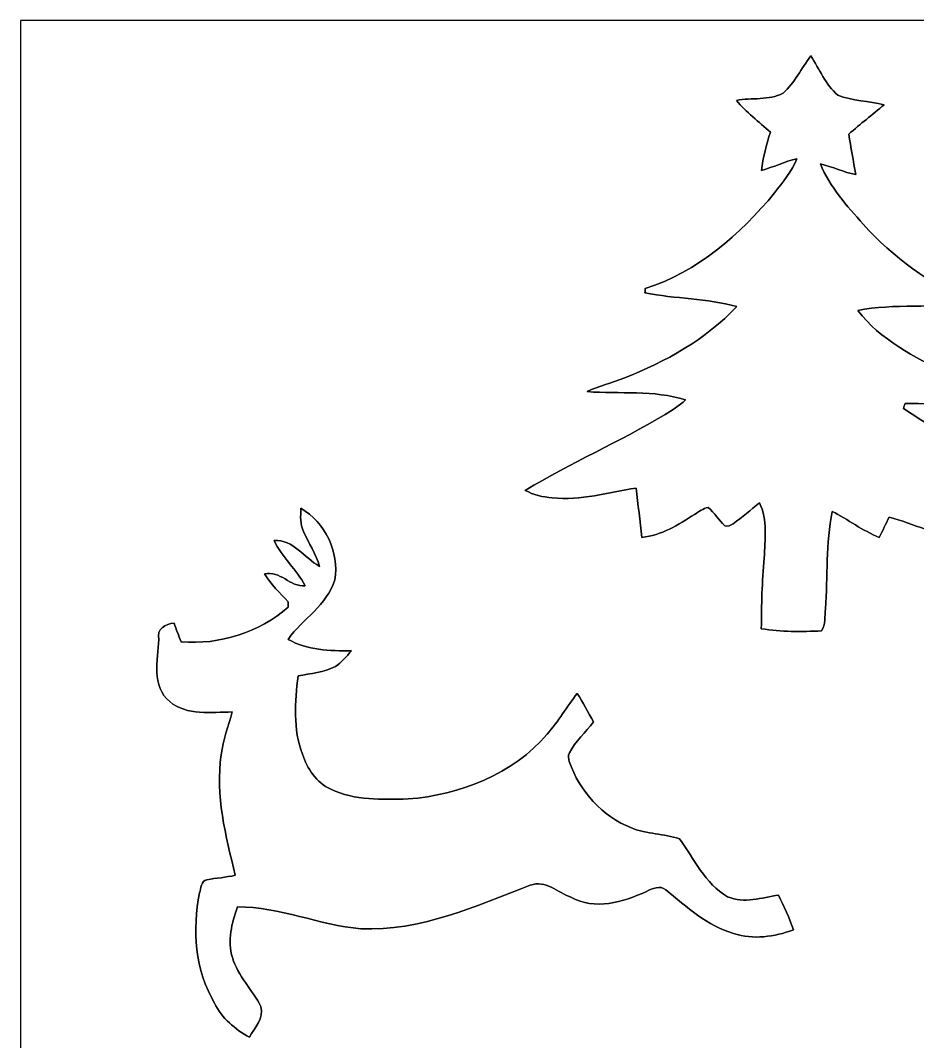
# Model space of a CAD drawing. Header units: centimetres. Extents: x -16.8 to 16.8, y -16.7 to 16.7.
# Drawn here: x -16.77 to 1.67, y -4.33 to 16.67 of the extents above; entities that cross this region are included whole.
import ezdxf

# ---------------------------------------------------------------- set-up
doc = ezdxf.new("R2010")
doc.units = ezdxf.units.CM
doc.header["$MEASUREMENT"] = 0
doc.layers.add('Layer 1', color=7, linetype='Continuous')

msp = doc.modelspace()

# ---------------------------------------------------------------- linework, layer by layer
at = {"layer": 'Layer 1', "color": 7}
for points, knots in [([(-16.77458, 16.66875), (-16.77458, 16.66875), (16.77458, 16.66875), (16.77458, 16.66875), (16.77458, 16.66875), (16.77458, 16.66875), (16.77458, -16.66875), (16.77458, -16.66875), (16.77458, -16.66875), (16.77458, -16.66875), (-16.77458, -16.66875), (-16.77458, -16.66875), (-16.77458, -16.66875), (-16.77458, -16.66875), (-16.77458, 16.66875), (-16.77458, 16.66875), (-16.77458, 16.66875), (-16.77458, 16.66875), (-16.77458, 16.66875), (-16.77458, 16.66875)], [0, 0, 0, 0, 0.16666667, 0.16666667, 0.16666667, 0.16666667, 0.33333333, 0.33333333, 0.33333333, 0.33333333, 0.5, 0.5, 0.5, 0.5, 0.66666667, 0.66666667, 0.66666667, 0.66666667, 1, 1, 1, 1]), ([(-1.09185, 15.17086), (-1.38783, 15.02304), (-1.73567, 15.07913), (-2.05387, 15.02516), (-2.05387, 15.02516), (-1.85103, 14.77645), (-1.58821, 14.58666), (-1.35431, 14.36864), (-1.35431, 14.36864), (-1.43475, 14.11146), (-1.50142, 13.849), (-1.54023, 13.58194), (-1.54023, 13.58194), (-1.29223, 13.65109), (-1.06045, 13.76997), (-0.80751, 13.82289), (-0.80751, 13.82289), (-0.91581, 13.56219), (-1.10278, 13.34558), (-1.26859, 13.12122), (-1.26859, 13.12122), (-1.97556, 12.26502), (-2.85397, 11.49703), (-3.92712, 11.15272), (-3.92712, 11.15272), (-3.92853, 11.13084), (-3.93206, 11.08745), (-3.93383, 11.06558), (-3.93383, 11.06558), (-3.308, 10.94317), (-2.6603, 10.95516), (-2.0447, 10.78512), (-2.0447, 10.78512), (-2.68323, 10.10814), (-3.51049, 9.64706), (-4.37021, 9.31157), (-4.37021, 9.31157), (-4.61821, 9.21314), (-4.87856, 9.14788), (-5.12057, 9.0357), (-5.12057, 9.0357), (-4.45029, 8.98243), (-3.7525, 9.0745), (-3.10268, 8.86389), (-3.10268, 8.86389), (-3.22933, 8.74748), (-3.37256, 8.65082), (-3.52037, 8.56297), (-3.52037, 8.56297), (-4.45699, 8.00488), (-5.45924, 7.56638), (-6.3941, 7.0044), (-6.3941, 7.0044), (-6.22371, 6.91233), (-6.03356, 6.86259), (-5.84024, 6.85377), (-5.84024, 6.85377), (-5.25639, 6.78392), (-4.6863, 6.96489), (-4.11515, 7.05167), (-4.11515, 7.05167), (-4.07176, 6.71407), (-4.03825, 6.37505), (-3.99803, 6.03709), (-3.99803, 6.03709), (-3.59481, 6.07766), (-3.24379, 6.29532), (-2.91183, 6.51157), (-2.91183, 6.51157), (-2.82399, 6.56414), (-2.73861, 6.63504), (-2.63419, 6.65162), (-2.63419, 6.65162), (-2.49873, 6.54756), (-2.41759, 6.39092), (-2.29411, 6.27451), (-2.29411, 6.27451), (-2.23379, 6.24769), (-2.17135, 6.28474), (-2.12161, 6.31754), (-2.12161, 6.31754), (-1.93216, 6.45125), (-1.75966, 6.60682), (-1.57762, 6.75005), (-1.57762, 6.75005), (-1.40441, 6.39516), (-1.46579, 5.99158), (-1.48202, 5.61199), (-1.48202, 5.61199), (-1.52541, 5.12939), (-1.53917, 4.64467), (-1.54058, 4.15996), (-1.54058, 4.15996), (-1.13312, 4.0894), (-0.71579, 4.09716), (-0.30374, 4.11445), (-0.30374, 4.11445), (-0.20708, 4.24251), (-0.24694, 4.4196), (-0.21766, 4.56636), (-0.21766, 4.56636), (-0.17886, 5.23522), (-0.21026, 5.91044), (-0.08643, 6.57225), (-0.08643, 6.57225), (0.24377, 6.40644), (0.53799, 6.17291), (0.88441, 6.0385), (0.88441, 6.0385), (0.95285, 6.17749), (1.02164, 6.31649), (1.08867, 6.45654), (1.08867, 6.45654), (1.58891, 6.31331), (2.06269, 6.0773), (2.58727, 6.02298), (2.58727, 6.02298), (2.61056, 6.04591), (2.63419, 6.06884), (2.65783, 6.09177), (2.65783, 6.09177), (2.55199, 6.28403), (2.45392, 6.48053), (2.36361, 6.6802), (2.36361, 6.6802), (2.71286, 6.64245), (3.05999, 6.58495), (3.41171, 6.56696), (3.41171, 6.56696), (3.80859, 6.56766), (4.20758, 6.60964), (4.58646, 6.73382), (4.58646, 6.73382), (4.59105, 6.75499), (4.60022, 6.79732), (4.60481, 6.81884), (4.60481, 6.81884), (4.51591, 6.86047), (4.42701, 6.9021), (4.34058, 6.94866), (4.34058, 6.94866), (3.34045, 7.50429), (2.3368, 8.0578), (1.38218, 8.68997), (1.38218, 8.68997), (1.38994, 8.71537), (1.40617, 8.76653), (1.41393, 8.79193), (1.41393, 8.79193), (2.15759, 8.80463), (2.89807, 8.6554), (3.64031, 8.75559), (3.64031, 8.75559), (3.21381, 9.02441), (2.71851, 9.16234), (2.27577, 9.40259), (2.27577, 9.40259), (1.61219, 9.74937), (0.90699, 10.10038), (0.44062, 10.70575), (0.44062, 10.70575), (1.20121, 10.85215), (1.98437, 10.74279), (2.74955, 10.85462), (2.74955, 10.85462), (1.92793, 11.25714), (1.16558, 11.79442), (0.55386, 12.4781), (0.55386, 12.4781), (0.21907, 12.85557), (-0.13159, 13.24434), (-0.32526, 13.71635), (-0.32526, 13.71635), (-0.07796, 13.66238), (0.14993, 13.53996), (0.40111, 13.50186), (0.40111, 13.50186), (0.35101, 13.77809), (0.29951, 14.05361), (0.25823, 14.33124), (0.25823, 14.33124), (0.49565, 14.53762), (0.74295, 14.732), (0.98319, 14.9352), (0.98319, 14.9352), (0.66816, 15.01246), (0.33408, 15.01457), (0.03034, 15.13134), (0.03034, 15.13134), (-0.21943, 15.34901), (-0.34325, 15.66898), (-0.52458, 15.93921), (-0.52458, 15.93921), (-0.71402, 15.68379), (-0.8569, 15.38922), (-1.09185, 15.17086), (-1.09185, 15.17086), (-1.09185, 15.17086), (-1.09185, 15.17086), (-1.09185, 15.17086)], [0, 0, 0, 0, 0.01960784, 0.01960784, 0.01960784, 0.01960784, 0.03921569, 0.03921569, 0.03921569, 0.03921569, 0.05882353, 0.05882353, 0.05882353, 0.05882353, 0.07843137, 0.07843137, 0.07843137, 0.07843137, 0.09803922, 0.09803922, 0.09803922, 0.09803922, 0.11764706, 0.11764706, 0.11764706, 0.11764706, 0.1372549, 0.1372549, 0.1372549, 0.1372549, 0.15686275, 0.15686275, 0.15686275, 0.15686275, 0.17647059, 0.17647059, 0.17647059, 0.17647059, 0.19607843, 0.19607843, 0.19607843, 0.19607843, 0.21568627, 0.21568627, 0.21568627, 0.21568627, 0.23529412, 0.23529412, 0.23529412, 0.23529412, 0.25490196, 0.25490196, 0.25490196, 0.25490196, 0.2745098, 0.2745098, 0.2745098, 0.2745098, 0.29411765, 0.29411765, 0.29411765, 0.29411765, 0.31372549, 0.31372549, 0.31372549, 0.31372549, 0.33333333, 0.33333333, 0.33333333, 0.33333333, 0.35294118, 0.35294118, 0.35294118, 0.35294118, 0.37254902, 0.37254902, 0.37254902, 0.37254902, 0.39215686, 0.39215686, 0.39215686, 0.39215686, 0.41176471, 0.41176471, 0.41176471, 0.41176471, 0.43137255, 0.43137255, 0.43137255, 0.43137255, 0.45098039, 0.45098039, 0.45098039, 0.45098039, 0.47058824, 0.47058824, 0.47058824, 0.47058824, 0.49019608, 0.49019608, 0.49019608, 0.49019608, 0.50980392, 0.50980392, 0.50980392, 0.50980392, 0.52941176, 0.52941176, 0.52941176, 0.52941176, 0.54901961, 0.54901961, 0.54901961, 0.54901961, 0.56862745, 0.56862745, 0.56862745, 0.56862745, 0.58823529, 0.58823529, 0.58823529, 0.58823529, 0.60784314, 0.60784314, 0.60784314, 0.60784314, 0.62745098, 0.62745098, 0.62745098, 0.62745098, 0.64705882, 0.64705882, 0.64705882, 0.64705882, 0.66666667, 0.66666667, 0.66666667, 0.66666667, 0.68627451, 0.68627451, 0.68627451, 0.68627451, 0.70588235, 0.70588235, 0.70588235, 0.70588235, 0.7254902, 0.7254902, 0.7254902, 0.7254902, 0.74509804, 0.74509804, 0.74509804, 0.74509804, 0.76470588, 0.76470588, 0.76470588, 0.76470588, 0.78431373, 0.78431373, 0.78431373, 0.78431373, 0.80392157, 0.80392157, 0.80392157, 0.80392157, 0.82352941, 0.82352941, 0.82352941, 0.82352941, 0.84313725, 0.84313725, 0.84313725, 0.84313725, 0.8627451, 0.8627451, 0.8627451, 0.8627451, 0.88235294, 0.88235294, 0.88235294, 0.88235294, 0.90196078, 0.90196078, 0.90196078, 0.90196078, 0.92156863, 0.92156863, 0.92156863, 0.92156863, 0.94117647, 0.94117647, 0.94117647, 0.94117647, 0.96078431, 0.96078431, 0.96078431, 0.96078431, 1, 1, 1, 1]), ([(-11.00773, 6.63646), (-11.01337, 6.47665), (-11.02678, 6.3052), (-10.95481, 6.15738), (-10.95481, 6.15738), (-10.84509, 5.91891), (-10.69658, 5.69701), (-10.62496, 5.44195), (-10.62496, 5.44195), (-10.93611, 5.61446), (-11.16542, 5.99616), (-11.55982, 5.97288), (-11.55982, 5.97288), (-11.39613, 5.62786), (-11.0931, 5.37704), (-10.92024, 5.03908), (-10.92024, 5.03908), (-11.22998, 5.01438), (-11.43353, 5.36187), (-11.7535, 5.28814), (-11.7535, 5.28814), (-11.6272, 5.06906), (-11.43917, 4.89691), (-11.26878, 4.71311), (-11.26878, 4.71311), (-11.26878, 4.68489), (-11.26913, 4.62774), (-11.26913, 4.59952), (-11.26913, 4.59952), (-11.87415, 4.0827), (-12.67531, 3.82235), (-13.46941, 3.89043), (-13.46941, 3.89043), (-13.52374, 4.01602), (-13.56783, 4.1462), (-13.61334, 4.27461), (-13.61334, 4.27461), (-13.78903, 4.25909), (-13.98517, 4.15255), (-13.92767, 3.93629), (-13.92767, 3.93629), (-13.9573, 3.52213), (-14.07795, 2.96898), (-13.70577, 2.66312), (-13.70577, 2.66312), (-13.35193, 2.36185), (-12.84887, 2.44475), (-12.41989, 2.44757), (-12.41989, 2.44757), (-12.49998, 2.15583), (-12.60757, 1.87149), (-12.64497, 1.5688), (-12.64497, 1.5688), (-12.77232, 0.73166), (-12.55219, -0.10372), (-12.3571, -0.91158), (-12.3571, -0.91158), (-12.54936, -0.95603), (-12.74727, -0.96732), (-12.9413, -1.00224), (-12.9413, -1.00224), (-13.06266, -1.01882), (-13.05983, -1.18886), (-13.09017, -1.27071), (-13.09017, -1.27071), (-13.24539, -2.02953), (-13.18366, -2.86279), (-12.78326, -3.53942), (-12.78326, -3.53942), (-12.63438, -3.85022), (-12.36063, -4.07882), (-12.06394, -4.24215), (-12.06394, -4.24215), (-11.95881, -4.04248), (-11.76232, -3.85233), (-11.82899, -3.60751), (-11.82899, -3.60751), (-12.00679, -3.26461), (-12.30313, -2.98203), (-12.41425, -2.60491), (-12.41425, -2.60491), (-12.52679, -2.25919), (-12.42871, -1.88948), (-12.30912, -1.55963), (-12.30912, -1.55963), (-11.44023, -1.5621), (-10.63272, -1.93357), (-9.77512, -2.01119), (-9.77512, -2.01119), (-8.54922, -2.06551), (-7.40974, -1.54834), (-6.29214, -1.11619), (-6.29214, -1.11619), (-5.98135, -1.0033), (-5.72699, -1.25977), (-5.45677, -1.36313), (-5.45677, -1.36313), (-4.96676, -1.63618), (-4.37762, -1.46685), (-3.90243, -1.24284), (-3.90243, -1.24284), (-3.7846, -1.18216), (-3.62162, -1.1109), (-3.50379, -1.21003), (-3.50379, -1.21003), (-3.07904, -1.56139), (-2.64866, -1.94698), (-2.11067, -2.10996), (-2.11067, -2.10996), (-1.70674, -2.2412), (-1.27141, -2.17629), (-0.88018, -2.03412), (-0.88018, -2.03412), (-0.96414, -1.78788), (-1.07668, -1.55328), (-1.18674, -1.31833), (-1.18674, -1.31833), (-1.53141, -1.36948), (-1.89442, -1.50283), (-2.23344, -1.35184), (-2.23344, -1.35184), (-2.70263, -1.0855), (-2.91783, -0.57291), (-3.22474, -0.15946), (-3.22474, -0.15946), (-3.54048, -0.05433), (-3.89502, -0.06668), (-4.20829, 0.06209), (-4.20829, 0.06209), (-4.81189, 0.2981), (-5.27861, 0.8188), (-5.48887, 1.42628), (-5.48887, 1.42628), (-5.50863, 1.48378), (-5.52133, 1.54975), (-5.48711, 1.60479), (-5.48711, 1.60479), (-5.35975, 1.84538), (-5.15338, 2.02918), (-4.98969, 2.24402), (-4.98969, 2.24402), (-5.09764, 2.44122), (-5.20912, 2.63701), (-5.32624, 2.82893), (-5.32624, 2.82893), (-5.53791, 2.55446), (-5.715, 2.25425), (-5.94254, 1.99143), (-5.94254, 1.99143), (-6.65021, 1.16276), (-7.73571, 0.74048), (-8.80286, 0.65864), (-8.80286, 0.65864), (-9.33415, 0.64805), (-9.90283, 0.62159), (-10.3946, 0.85937), (-10.3946, 0.85937), (-10.69058, 0.99483), (-10.87649, 1.28129), (-10.97598, 1.58009), (-10.97598, 1.58009), (-11.17, 2.09374), (-11.13155, 2.65501), (-11.06593, 3.18911), (-11.06593, 3.18911), (-10.80735, 3.23885), (-10.53606, 3.26319), (-10.29829, 3.3849), (-10.29829, 3.3849), (-10.1667, 3.46534), (-10.07075, 3.59022), (-9.97056, 3.70452), (-9.97056, 3.70452), (-10.414, 3.7017), (-10.87438, 3.71546), (-11.27054, 3.93947), (-11.27054, 3.93947), (-10.97139, 4.36245), (-10.46762, 4.64326), (-10.31099, 5.16326), (-10.31099, 5.16326), (-10.20904, 5.73405), (-10.51031, 6.34612), (-11.00773, 6.63646), (-11.00773, 6.63646), (-11.00773, 6.63646), (-11.00773, 6.63646), (-11.00773, 6.63646)], [0, 0, 0, 0, 0.02083333, 0.02083333, 0.02083333, 0.02083333, 0.04166667, 0.04166667, 0.04166667, 0.04166667, 0.0625, 0.0625, 0.0625, 0.0625, 0.08333333, 0.08333333, 0.08333333, 0.08333333, 0.10416667, 0.10416667, 0.10416667, 0.10416667, 0.125, 0.125, 0.125, 0.125, 0.14583333, 0.14583333, 0.14583333, 0.14583333, 0.16666667, 0.16666667, 0.16666667, 0.16666667, 0.1875, 0.1875, 0.1875, 0.1875, 0.20833333, 0.20833333, 0.20833333, 0.20833333, 0.22916667, 0.22916667, 0.22916667, 0.22916667, 0.25, 0.25, 0.25, 0.25, 0.27083333, 0.27083333, 0.27083333, 0.27083333, 0.29166667, 0.29166667, 0.29166667, 0.29166667, 0.3125, 0.3125, 0.3125, 0.3125, 0.33333333, 0.33333333, 0.33333333, 0.33333333, 0.35416667, 0.35416667, 0.35416667, 0.35416667, 0.375, 0.375, 0.375, 0.375, 0.39583333, 0.39583333, 0.39583333, 0.39583333, 0.41666667, 0.41666667, 0.41666667, 0.41666667, 0.4375, 0.4375, 0.4375, 0.4375, 0.45833333, 0.45833333, 0.45833333, 0.45833333, 0.47916667, 0.47916667, 0.47916667, 0.47916667, 0.5, 0.5, 0.5, 0.5, 0.52083333, 0.52083333, 0.52083333, 0.52083333, 0.54166667, 0.54166667, 0.54166667, 0.54166667, 0.5625, 0.5625, 0.5625, 0.5625, 0.58333333, 0.58333333, 0.58333333, 0.58333333, 0.60416667, 0.60416667, 0.60416667, 0.60416667, 0.625, 0.625, 0.625, 0.625, 0.64583333, 0.64583333, 0.64583333, 0.64583333, 0.66666667, 0.66666667, 0.66666667, 0.66666667, 0.6875, 0.6875, 0.6875, 0.6875, 0.70833333, 0.70833333, 0.70833333, 0.70833333, 0.72916667, 0.72916667, 0.72916667, 0.72916667, 0.75, 0.75, 0.75, 0.75, 0.77083333, 0.77083333, 0.77083333, 0.77083333, 0.79166667, 0.79166667, 0.79166667, 0.79166667, 0.8125, 0.8125, 0.8125, 0.8125, 0.83333333, 0.83333333, 0.83333333, 0.83333333, 0.85416667, 0.85416667, 0.85416667, 0.85416667, 0.875, 0.875, 0.875, 0.875, 0.89583333, 0.89583333, 0.89583333, 0.89583333, 0.91666667, 0.91666667, 0.91666667, 0.91666667, 0.9375, 0.9375, 0.9375, 0.9375, 0.95833333, 0.95833333, 0.95833333, 0.95833333, 1, 1, 1, 1])]:
    msp.add_open_spline(points, degree=3, knots=knots, dxfattribs=at)
at = {"layer": 'Layer 1', "color": 252}
for points, knots in [([(-1.09185, 15.17086), (-0.8569, 15.38922), (-0.71402, 15.68379), (-0.52458, 15.93921), (-0.52458, 15.93921), (-0.34325, 15.66898), (-0.21943, 15.34901), (0.03034, 15.13134), (0.03034, 15.13134), (0.33408, 15.01457), (0.66816, 15.01246), (0.98319, 14.9352), (0.98319, 14.9352), (0.74295, 14.732), (0.49565, 14.53762), (0.25823, 14.33124), (0.25823, 14.33124), (0.29951, 14.05361), (0.35101, 13.77809), (0.40111, 13.50186), (0.40111, 13.50186), (0.14993, 13.53996), (-0.07796, 13.66238), (-0.32526, 13.71635), (-0.32526, 13.71635), (-0.13159, 13.24434), (0.21907, 12.85557), (0.55386, 12.4781), (0.55386, 12.4781), (1.16558, 11.79442), (1.92793, 11.25714), (2.74955, 10.85462), (2.74955, 10.85462), (1.98437, 10.74279), (1.20121, 10.85215), (0.44062, 10.70575), (0.44062, 10.70575), (0.90699, 10.10038), (1.61219, 9.74937), (2.27577, 9.40259), (2.27577, 9.40259), (2.71851, 9.16234), (3.21381, 9.02441), (3.64031, 8.75559), (3.64031, 8.75559), (2.89807, 8.6554), (2.15759, 8.80463), (1.41393, 8.79193), (1.41393, 8.79193), (1.40617, 8.76653), (1.38994, 8.71537), (1.38218, 8.68997), (1.38218, 8.68997), (2.3368, 8.0578), (3.34045, 7.50429), (4.34058, 6.94866), (4.34058, 6.94866), (4.42701, 6.9021), (4.51591, 6.86047), (4.60481, 6.81884), (4.60481, 6.81884), (4.60022, 6.79732), (4.59105, 6.75499), (4.58646, 6.73382), (4.58646, 6.73382), (4.20758, 6.60964), (3.80859, 6.56766), (3.41171, 6.56696), (3.41171, 6.56696), (3.05999, 6.58495), (2.71286, 6.64245), (2.36361, 6.6802), (2.36361, 6.6802), (2.45392, 6.48053), (2.55199, 6.28403), (2.65783, 6.09177), (2.65783, 6.09177), (2.63419, 6.06884), (2.61056, 6.04591), (2.58727, 6.02298), (2.58727, 6.02298), (2.06269, 6.0773), (1.58891, 6.31331), (1.08867, 6.45654), (1.08867, 6.45654), (1.02164, 6.31649), (0.95285, 6.17749), (0.88441, 6.0385), (0.88441, 6.0385), (0.53799, 6.17291), (0.24377, 6.40644), (-0.08643, 6.57225), (-0.08643, 6.57225), (-0.21026, 5.91044), (-0.17886, 5.23522), (-0.21766, 4.56636), (-0.21766, 4.56636), (-0.24694, 4.4196), (-0.20708, 4.24251), (-0.30374, 4.11445), (-0.30374, 4.11445), (-0.71579, 4.09716), (-1.13312, 4.0894), (-1.54058, 4.15996), (-1.54058, 4.15996), (-1.53917, 4.64467), (-1.52541, 5.12939), (-1.48202, 5.61199), (-1.48202, 5.61199), (-1.46579, 5.99158), (-1.40441, 6.39516), (-1.57762, 6.75005), (-1.57762, 6.75005), (-1.75966, 6.60682), (-1.93216, 6.45125), (-2.12161, 6.31754), (-2.12161, 6.31754), (-2.17135, 6.28474), (-2.23379, 6.24769), (-2.29411, 6.27451), (-2.29411, 6.27451), (-2.41759, 6.39092), (-2.49873, 6.54756), (-2.63419, 6.65162), (-2.63419, 6.65162), (-2.73861, 6.63504), (-2.82399, 6.56414), (-2.91183, 6.51157), (-2.91183, 6.51157), (-3.24379, 6.29532), (-3.59481, 6.07766), (-3.99803, 6.03709), (-3.99803, 6.03709), (-4.03825, 6.37505), (-4.07176, 6.71407), (-4.11515, 7.05167), (-4.11515, 7.05167), (-4.6863, 6.96489), (-5.25639, 6.78392), (-5.84024, 6.85377), (-5.84024, 6.85377), (-6.03356, 6.86259), (-6.22371, 6.91233), (-6.3941, 7.0044), (-6.3941, 7.0044), (-5.45924, 7.56638), (-4.45699, 8.00488), (-3.52037, 8.56297), (-3.52037, 8.56297), (-3.37256, 8.65082), (-3.22933, 8.74748), (-3.10268, 8.86389), (-3.10268, 8.86389), (-3.7525, 9.0745), (-4.45029, 8.98243), (-5.12057, 9.0357), (-5.12057, 9.0357), (-4.87856, 9.14788), (-4.61821, 9.21314), (-4.37021, 9.31157), (-4.37021, 9.31157), (-3.51049, 9.64706), (-2.68323, 10.10814), (-2.0447, 10.78512), (-2.0447, 10.78512), (-2.6603, 10.95516), (-3.308, 10.94317), (-3.93383, 11.06558), (-3.93383, 11.06558), (-3.93206, 11.08745), (-3.92853, 11.13084), (-3.92712, 11.15272), (-3.92712, 11.15272), (-2.85397, 11.49703), (-1.97556, 12.26502), (-1.26859, 13.12122), (-1.26859, 13.12122), (-1.10278, 13.34558), (-0.91581, 13.56219), (-0.80751, 13.82289), (-0.80751, 13.82289), (-1.06045, 13.76997), (-1.29223, 13.65109), (-1.54023, 13.58194), (-1.54023, 13.58194), (-1.50142, 13.849), (-1.43475, 14.11146), (-1.35431, 14.36864), (-1.35431, 14.36864), (-1.58821, 14.58666), (-1.85103, 14.77645), (-2.05387, 15.02516), (-2.05387, 15.02516), (-1.73567, 15.07913), (-1.38783, 15.02304), (-1.09185, 15.17086)], [0, 0, 0, 0, 0.02, 0.02, 0.02, 0.02, 0.04, 0.04, 0.04, 0.04, 0.06, 0.06, 0.06, 0.06, 0.08, 0.08, 0.08, 0.08, 0.1, 0.1, 0.1, 0.1, 0.12, 0.12, 0.12, 0.12, 0.14, 0.14, 0.14, 0.14, 0.16, 0.16, 0.16, 0.16, 0.18, 0.18, 0.18, 0.18, 0.2, 0.2, 0.2, 0.2, 0.22, 0.22, 0.22, 0.22, 0.24, 0.24, 0.24, 0.24, 0.26, 0.26, 0.26, 0.26, 0.28, 0.28, 0.28, 0.28, 0.3, 0.3, 0.3, 0.3, 0.32, 0.32, 0.32, 0.32, 0.34, 0.34, 0.34, 0.34, 0.36, 0.36, 0.36, 0.36, 0.38, 0.38, 0.38, 0.38, 0.4, 0.4, 0.4, 0.4, 0.42, 0.42, 0.42, 0.42, 0.44, 0.44, 0.44, 0.44, 0.46, 0.46, 0.46, 0.46, 0.48, 0.48, 0.48, 0.48, 0.5, 0.5, 0.5, 0.5, 0.52, 0.52, 0.52, 0.52, 0.54, 0.54, 0.54, 0.54, 0.56, 0.56, 0.56, 0.56, 0.58, 0.58, 0.58, 0.58, 0.6, 0.6, 0.6, 0.6, 0.62, 0.62, 0.62, 0.62, 0.64, 0.64, 0.64, 0.64, 0.66, 0.66, 0.66, 0.66, 0.68, 0.68, 0.68, 0.68, 0.7, 0.7, 0.7, 0.7, 0.72, 0.72, 0.72, 0.72, 0.74, 0.74, 0.74, 0.74, 0.76, 0.76, 0.76, 0.76, 0.78, 0.78, 0.78, 0.78, 0.8, 0.8, 0.8, 0.8, 0.82, 0.82, 0.82, 0.82, 0.84, 0.84, 0.84, 0.84, 0.86, 0.86, 0.86, 0.86, 0.88, 0.88, 0.88, 0.88, 0.9, 0.9, 0.9, 0.9, 0.92, 0.92, 0.92, 0.92, 0.94, 0.94, 0.94, 0.94, 0.96, 0.96, 0.96, 0.96, 1, 1, 1, 1]), ([(-11.00773, 6.63646), (-10.51031, 6.34612), (-10.20904, 5.73405), (-10.31099, 5.16326), (-10.31099, 5.16326), (-10.46762, 4.64326), (-10.97139, 4.36245), (-11.27054, 3.93947), (-11.27054, 3.93947), (-10.87438, 3.71546), (-10.414, 3.7017), (-9.97056, 3.70452), (-9.97056, 3.70452), (-10.07075, 3.59022), (-10.1667, 3.46534), (-10.29829, 3.3849), (-10.29829, 3.3849), (-10.53606, 3.26319), (-10.80735, 3.23885), (-11.06593, 3.18911), (-11.06593, 3.18911), (-11.13155, 2.65501), (-11.17, 2.09374), (-10.97598, 1.58009), (-10.97598, 1.58009), (-10.87649, 1.28129), (-10.69058, 0.99483), (-10.3946, 0.85937), (-10.3946, 0.85937), (-9.90283, 0.62159), (-9.33415, 0.64805), (-8.80286, 0.65864), (-8.80286, 0.65864), (-7.73571, 0.74048), (-6.65021, 1.16276), (-5.94254, 1.99143), (-5.94254, 1.99143), (-5.715, 2.25425), (-5.53791, 2.55446), (-5.32624, 2.82893), (-5.32624, 2.82893), (-5.20912, 2.63701), (-5.09764, 2.44122), (-4.98969, 2.24402), (-4.98969, 2.24402), (-5.15338, 2.02918), (-5.35975, 1.84538), (-5.48711, 1.60479), (-5.48711, 1.60479), (-5.52133, 1.54975), (-5.50863, 1.48378), (-5.48887, 1.42628), (-5.48887, 1.42628), (-5.27861, 0.8188), (-4.81189, 0.2981), (-4.20829, 0.06209), (-4.20829, 0.06209), (-3.89502, -0.06668), (-3.54048, -0.05433), (-3.22474, -0.15946), (-3.22474, -0.15946), (-2.91783, -0.57291), (-2.70263, -1.0855), (-2.23344, -1.35184), (-2.23344, -1.35184), (-1.89442, -1.50283), (-1.53141, -1.36948), (-1.18674, -1.31833), (-1.18674, -1.31833), (-1.07668, -1.55328), (-0.96414, -1.78788), (-0.88018, -2.03412), (-0.88018, -2.03412), (-1.27141, -2.17629), (-1.70674, -2.2412), (-2.11067, -2.10996), (-2.11067, -2.10996), (-2.64866, -1.94698), (-3.07904, -1.56139), (-3.50379, -1.21003), (-3.50379, -1.21003), (-3.62162, -1.1109), (-3.7846, -1.18216), (-3.90243, -1.24284), (-3.90243, -1.24284), (-4.37762, -1.46685), (-4.96676, -1.63618), (-5.45677, -1.36313), (-5.45677, -1.36313), (-5.72699, -1.25977), (-5.98135, -1.0033), (-6.29214, -1.11619), (-6.29214, -1.11619), (-7.40974, -1.54834), (-8.54922, -2.06551), (-9.77512, -2.01119), (-9.77512, -2.01119), (-10.63272, -1.93357), (-11.44023, -1.5621), (-12.30912, -1.55963), (-12.30912, -1.55963), (-12.42871, -1.88948), (-12.52679, -2.25919), (-12.41425, -2.60491), (-12.41425, -2.60491), (-12.30313, -2.98203), (-12.00679, -3.26461), (-11.82899, -3.60751), (-11.82899, -3.60751), (-11.76232, -3.85233), (-11.95881, -4.04248), (-12.06394, -4.24215), (-12.06394, -4.24215), (-12.36063, -4.07882), (-12.63438, -3.85022), (-12.78326, -3.53942), (-12.78326, -3.53942), (-13.18366, -2.86279), (-13.24539, -2.02953), (-13.09017, -1.27071), (-13.09017, -1.27071), (-13.05983, -1.18886), (-13.06266, -1.01882), (-12.9413, -1.00224), (-12.9413, -1.00224), (-12.74727, -0.96732), (-12.54936, -0.95603), (-12.3571, -0.91158), (-12.3571, -0.91158), (-12.55219, -0.10372), (-12.77232, 0.73166), (-12.64497, 1.5688), (-12.64497, 1.5688), (-12.60757, 1.87149), (-12.49998, 2.15583), (-12.41989, 2.44757), (-12.41989, 2.44757), (-12.84887, 2.44475), (-13.35193, 2.36185), (-13.70577, 2.66312), (-13.70577, 2.66312), (-14.07795, 2.96898), (-13.9573, 3.52213), (-13.92767, 3.93629), (-13.92767, 3.93629), (-13.98517, 4.15255), (-13.78903, 4.25909), (-13.61334, 4.27461), (-13.61334, 4.27461), (-13.56783, 4.1462), (-13.52374, 4.01602), (-13.46941, 3.89043), (-13.46941, 3.89043), (-12.67531, 3.82235), (-11.87415, 4.0827), (-11.26913, 4.59952), (-11.26913, 4.59952), (-11.26913, 4.62774), (-11.26878, 4.68489), (-11.26878, 4.71311), (-11.26878, 4.71311), (-11.43917, 4.89691), (-11.6272, 5.06906), (-11.7535, 5.28814), (-11.7535, 5.28814), (-11.43353, 5.36187), (-11.22998, 5.01438), (-10.92024, 5.03908), (-10.92024, 5.03908), (-11.0931, 5.37704), (-11.39613, 5.62786), (-11.55982, 5.97288), (-11.55982, 5.97288), (-11.16542, 5.99616), (-10.93611, 5.61446), (-10.62496, 5.44195), (-10.62496, 5.44195), (-10.69658, 5.69701), (-10.84509, 5.91891), (-10.95481, 6.15738), (-10.95481, 6.15738), (-11.02678, 6.3052), (-11.01337, 6.47665), (-11.00773, 6.63646)], [0, 0, 0, 0, 0.0212766, 0.0212766, 0.0212766, 0.0212766, 0.04255319, 0.04255319, 0.04255319, 0.04255319, 0.06382979, 0.06382979, 0.06382979, 0.06382979, 0.08510638, 0.08510638, 0.08510638, 0.08510638, 0.10638298, 0.10638298, 0.10638298, 0.10638298, 0.12765957, 0.12765957, 0.12765957, 0.12765957, 0.14893617, 0.14893617, 0.14893617, 0.14893617, 0.17021277, 0.17021277, 0.17021277, 0.17021277, 0.19148936, 0.19148936, 0.19148936, 0.19148936, 0.21276596, 0.21276596, 0.21276596, 0.21276596, 0.23404255, 0.23404255, 0.23404255, 0.23404255, 0.25531915, 0.25531915, 0.25531915, 0.25531915, 0.27659574, 0.27659574, 0.27659574, 0.27659574, 0.29787234, 0.29787234, 0.29787234, 0.29787234, 0.31914894, 0.31914894, 0.31914894, 0.31914894, 0.34042553, 0.34042553, 0.34042553, 0.34042553, 0.36170213, 0.36170213, 0.36170213, 0.36170213, 0.38297872, 0.38297872, 0.38297872, 0.38297872, 0.40425532, 0.40425532, 0.40425532, 0.40425532, 0.42553191, 0.42553191, 0.42553191, 0.42553191, 0.44680851, 0.44680851, 0.44680851, 0.44680851, 0.46808511, 0.46808511, 0.46808511, 0.46808511, 0.4893617, 0.4893617, 0.4893617, 0.4893617, 0.5106383, 0.5106383, 0.5106383, 0.5106383, 0.53191489, 0.53191489, 0.53191489, 0.53191489, 0.55319149, 0.55319149, 0.55319149, 0.55319149, 0.57446809, 0.57446809, 0.57446809, 0.57446809, 0.59574468, 0.59574468, 0.59574468, 0.59574468, 0.61702128, 0.61702128, 0.61702128, 0.61702128, 0.63829787, 0.63829787, 0.63829787, 0.63829787, 0.65957447, 0.65957447, 0.65957447, 0.65957447, 0.68085106, 0.68085106, 0.68085106, 0.68085106, 0.70212766, 0.70212766, 0.70212766, 0.70212766, 0.72340426, 0.72340426, 0.72340426, 0.72340426, 0.74468085, 0.74468085, 0.74468085, 0.74468085, 0.76595745, 0.76595745, 0.76595745, 0.76595745, 0.78723404, 0.78723404, 0.78723404, 0.78723404, 0.80851064, 0.80851064, 0.80851064, 0.80851064, 0.82978723, 0.82978723, 0.82978723, 0.82978723, 0.85106383, 0.85106383, 0.85106383, 0.85106383, 0.87234043, 0.87234043, 0.87234043, 0.87234043, 0.89361702, 0.89361702, 0.89361702, 0.89361702, 0.91489362, 0.91489362, 0.91489362, 0.91489362, 0.93617021, 0.93617021, 0.93617021, 0.93617021, 0.95744681, 0.95744681, 0.95744681, 0.95744681, 1, 1, 1, 1])]:
    msp.add_open_spline(points, degree=3, knots=knots, dxfattribs=at)

doc.saveas('drawing.dxf')
